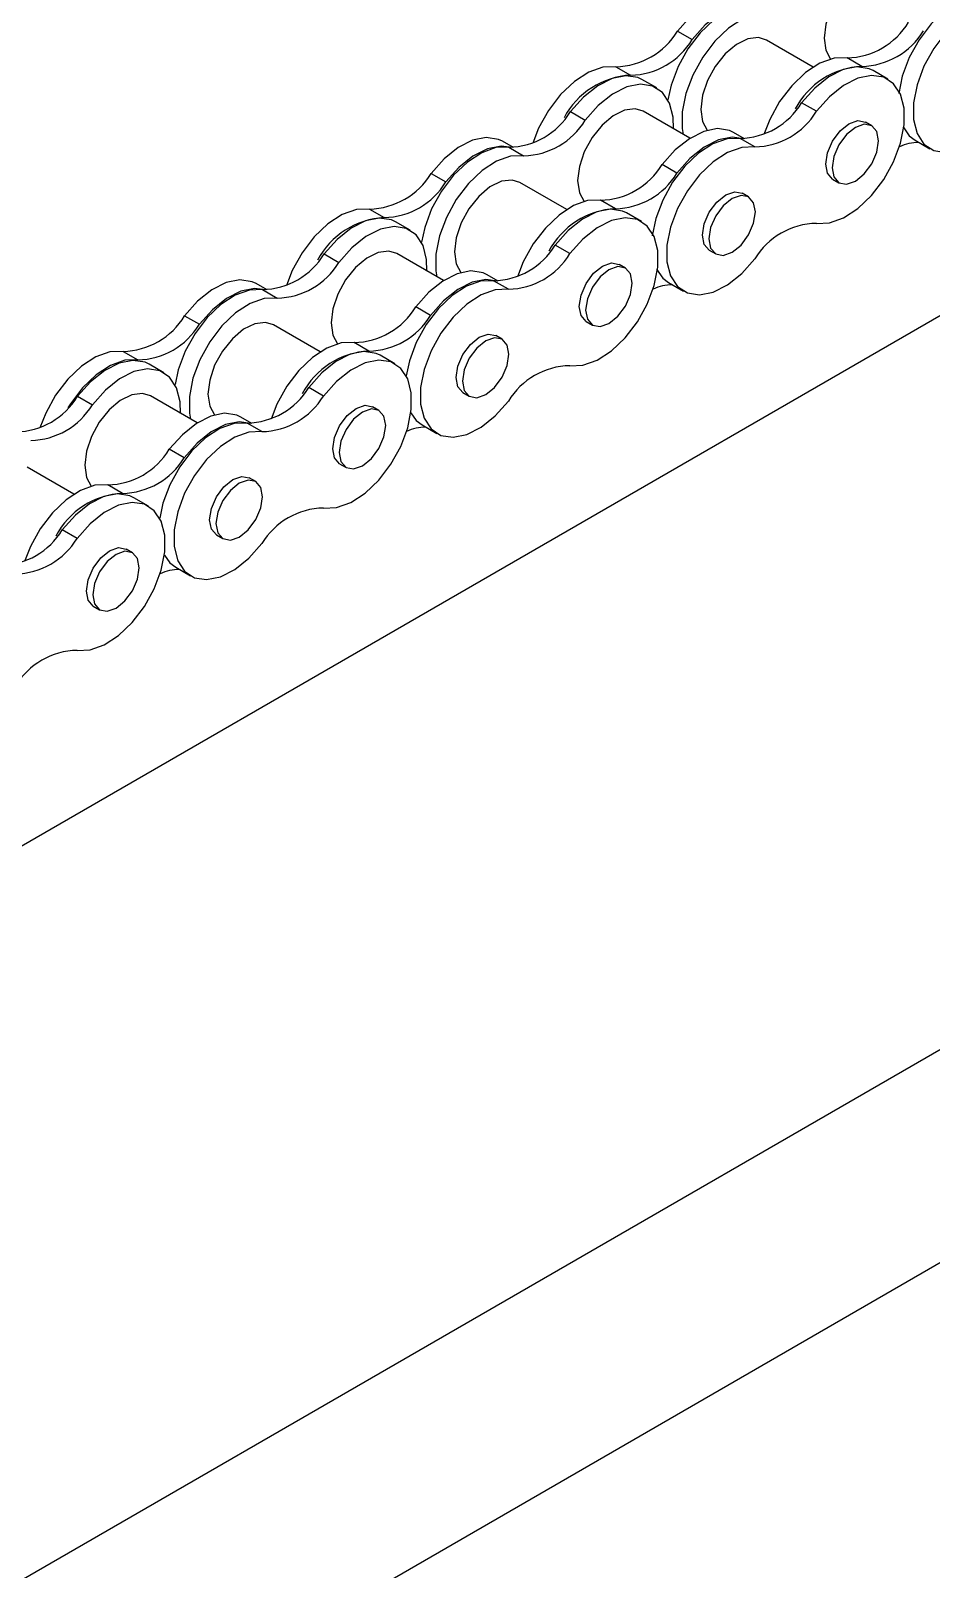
# Model space of a CAD drawing. Header units: metres. Extents: x 0 to 21025, y 0 to 14850.
# Drawn here: x 13654.2 to 13719.9, y 5556.1 to 5668.2 of the extents above; entities that cross this region are included whole.
import ezdxf

# ---------------------------------------------------------------- set-up
doc = ezdxf.new("R2010")
doc.units = ezdxf.units.M
doc.header["$LTSCALE"] = 25
doc.layers.add('SL4', color=4, linetype='Continuous')

msp = doc.modelspace()

# ---------------------------------------------------------------- linework, layer by layer
at = {"layer": 'SL4'}
for p, q in [((13090.289, 5283.649), (14027.187, 5824.509)), ((13136.586, 5256.922), (14073.485, 5797.782)), ((14080.22, 5786.117), (13143.322, 5245.256)), ((13701.365, 5668.174), (13702.44, 5667.554)), ((13711.254, 5665.55), (13707.847, 5667.517)), ((13714.794, 5665.606), (13713.72, 5666.226)), ((13696.875, 5665.582), (13697.95, 5664.961)), ((13716.691, 5664.674), (13715.617, 5665.295)), ((13699.847, 5664.03), (13698.772, 5664.65)), ((13711.487, 5662.331), (13710.412, 5662.951)), ((13693.567, 5662.307), (13694.642, 5661.687)), ((13702.274, 5660.366), (13698.867, 5662.333)), ((13715.527, 5661.28), (13715.061, 5661.549)), ((13706.254, 5660.331), (13705.454, 5660.793)), ((13706.996, 5659.739), (13705.922, 5660.359)), ((13718.677, 5660.225), (13719.752, 5659.604)), ((13689.409, 5659.687), (13688.609, 5660.149)), ((13689.077, 5659.715), (13690.152, 5659.095)), ((13701.324, 5657.829), (13700.249, 5658.45)), ((13683.405, 5657.806), (13684.479, 5657.185)), ((13693.293, 5655.182), (13689.886, 5657.148)), ((13712.663, 5657.395), (13713.129, 5657.126)), ((13696.834, 5655.237), (13695.759, 5655.858)), ((13706.547, 5656.096), (13706.081, 5656.365)), ((13678.914, 5655.214), (13679.989, 5654.593)), ((13698.731, 5654.306), (13697.656, 5654.926)), ((13681.886, 5653.662), (13680.811, 5654.282)), ((13693.526, 5651.963), (13692.451, 5652.583)), ((13675.607, 5651.939), (13676.681, 5651.318)), ((13684.313, 5649.997), (13680.906, 5651.964)), ((13703.683, 5652.21), (13704.148, 5651.942)), ((13688.293, 5649.963), (13687.494, 5650.425)), ((13697.566, 5650.912), (13697.101, 5651.181)), ((13671.448, 5649.319), (13670.649, 5649.78)), ((13671.116, 5649.347), (13672.191, 5648.726)), ((13689.036, 5649.371), (13687.961, 5649.991)), ((13700.717, 5649.856), (13701.792, 5649.236)), ((13683.364, 5647.461), (13682.289, 5648.081)), ((13665.444, 5647.437), (13666.519, 5646.817)), ((13675.333, 5644.813), (13671.926, 5646.78)), ((13694.702, 5647.026), (13695.168, 5646.757)), ((13688.586, 5645.728), (13688.12, 5645.996)), ((13660.954, 5644.845), (13662.029, 5644.225)), ((13678.873, 5644.869), (13677.799, 5645.489)), ((13680.77, 5643.937), (13679.696, 5644.558)), ((13663.926, 5643.293), (13662.851, 5643.914)), ((13657.646, 5641.571), (13658.721, 5640.95)), ((13666.353, 5639.629), (13662.946, 5641.596)), ((13675.566, 5641.594), (13674.491, 5642.215)), ((13685.722, 5641.842), (13686.188, 5641.573)), ((13670.333, 5639.595), (13669.533, 5640.056)), ((13679.606, 5640.543), (13679.14, 5640.812)), ((13671.075, 5639.002), (13670.001, 5639.623)), ((13682.756, 5639.488), (13683.831, 5638.868)), ((13665.403, 5637.093), (13664.328, 5637.713)), ((13676.742, 5636.658), (13677.208, 5636.389)), ((13657.372, 5634.445), (13653.965, 5636.412)), ((13670.626, 5635.359), (13670.16, 5635.628)), ((13660.913, 5634.5), (13659.838, 5635.121)), ((13662.81, 5633.569), (13661.735, 5634.189)), ((13657.605, 5631.226), (13656.53, 5631.846)), ((13667.762, 5631.474), (13668.227, 5631.205)), ((13661.645, 5630.175), (13661.18, 5630.444)), ((13664.796, 5629.12), (13665.871, 5628.499)), ((13658.781, 5626.289), (13659.247, 5626.021))]:
    msp.add_line(p, q, dxfattribs=at)
at = {"layer": 'SL4', "flags": 128}
for points in [[(13716.827, 5672.701), (13716.247, 5672.88), (13715.471, 5672.784), (13714.638, 5672.375), (13713.824, 5671.691), (13713.102, 5670.792), (13712.534, 5669.757), (13712.172, 5668.68), (13712.047, 5667.655)], [(13706.57, 5670.517), (13706.278, 5670.655), (13705.391, 5670.793), (13704.393, 5670.591), (13703.345, 5670.062), (13702.314, 5669.239), (13701.365, 5668.174)], [(13723.882, 5670.728), (13722.933, 5670.696), (13721.902, 5670.329), (13720.854, 5669.649), (13719.856, 5668.698), (13718.97, 5667.537), (13718.251, 5666.239), (13717.745, 5664.885), (13717.491, 5663.623)], [(13707.037, 5670.084), (13706.088, 5670.052), (13705.057, 5669.685), (13704.01, 5669.004), (13703.011, 5668.054), (13702.125, 5666.893), (13701.406, 5665.595), (13700.9, 5664.241), (13700.669, 5663.159)], [(13708.112, 5669.463), (13707.163, 5669.432), (13706.132, 5669.064), (13705.084, 5668.384), (13704.086, 5667.433), (13703.2, 5666.273), (13702.481, 5664.974), (13701.975, 5663.62), (13701.714, 5662.296), (13701.714, 5661.084), (13701.788, 5660.646)], [(13707.288, 5670.058), (13706.466, 5670.172), (13705.468, 5669.97), (13704.42, 5669.441), (13703.389, 5668.618), (13702.44, 5667.554)], [(13724.957, 5670.107), (13724.007, 5670.076), (13722.977, 5669.708), (13721.929, 5669.028), (13720.931, 5668.078), (13720.044, 5666.917), (13719.326, 5665.618), (13718.82, 5664.264), (13718.559, 5662.94), (13718.559, 5661.728), (13718.82, 5660.705), (13719.326, 5659.935), (13720.044, 5659.466), (13720.931, 5659.329), (13721.929, 5659.531), (13722.977, 5660.06), (13724.007, 5660.883), (13724.957, 5661.947)], [(13707.847, 5667.517), (13707.267, 5667.696), (13706.49, 5667.599), (13705.658, 5667.191), (13704.844, 5666.507), (13704.121, 5665.607), (13703.554, 5664.573), (13703.191, 5663.496), (13703.067, 5662.471)], [(13712.047, 5667.655), (13712.172, 5666.774), (13712.517, 5666.134)], [(13713.72, 5666.226), (13712.77, 5666.195), (13711.739, 5665.827), (13710.692, 5665.147), (13709.693, 5664.196), (13708.807, 5663.036), (13708.088, 5661.737), (13707.662, 5660.645)], [(13696.875, 5665.582), (13695.925, 5665.55), (13694.895, 5665.183), (13693.847, 5664.503), (13692.849, 5663.552), (13691.962, 5662.391), (13691.244, 5661.093), (13690.817, 5660.001)], [(13698.772, 5664.65), (13698.48, 5664.789), (13697.593, 5664.926), (13696.595, 5664.724), (13695.547, 5664.195), (13694.517, 5663.372), (13693.567, 5662.307)], [(13715.617, 5665.295), (13715.324, 5665.433), (13714.438, 5665.57), (13713.44, 5665.368), (13712.392, 5664.839), (13711.361, 5664.016), (13710.412, 5662.951)], [(13711.487, 5654.171), (13712.436, 5654.203), (13713.467, 5654.57), (13714.514, 5655.25), (13715.513, 5656.201), (13716.399, 5657.362), (13717.118, 5658.66), (13717.624, 5660.014), (13717.885, 5661.339), (13717.885, 5662.551), (13717.624, 5663.574), (13717.118, 5664.344), (13716.399, 5664.812), (13715.513, 5664.95), (13714.514, 5664.748), (13713.467, 5664.219), (13712.436, 5663.396), (13711.487, 5662.331)], [(13701.067, 5661.062), (13701.04, 5661.907), (13700.779, 5662.93), (13700.273, 5663.7), (13699.554, 5664.168), (13698.668, 5664.306), (13697.67, 5664.104), (13696.622, 5663.574), (13695.591, 5662.752), (13694.642, 5661.687)], [(13698.867, 5662.333), (13698.287, 5662.512), (13697.51, 5662.415), (13696.678, 5662.007), (13695.864, 5661.322), (13695.141, 5660.423), (13694.573, 5659.389), (13694.211, 5658.311), (13694.087, 5657.287)], [(13703.067, 5662.471), (13703.191, 5661.589), (13703.537, 5660.949)], [(13712.166, 5658.493), (13712.295, 5659.317), (13712.663, 5660.164), (13713.213, 5660.907), (13713.862, 5661.43), (13714.511, 5661.656), (13715.061, 5661.549)], [(13712.632, 5658.224), (13712.761, 5657.549), (13713.128, 5657.126), (13713.679, 5657.019), (13714.328, 5657.245), (13714.977, 5657.768), (13715.527, 5658.51), (13715.895, 5659.358), (13716.024, 5660.182), (13715.895, 5660.857), (13715.527, 5661.28), (13714.977, 5661.387), (13714.328, 5661.161), (13713.679, 5660.638), (13713.128, 5659.896), (13712.761, 5659.048), (13712.632, 5658.224)], [(13688.609, 5660.149), (13688.317, 5660.287), (13687.431, 5660.425), (13686.432, 5660.222), (13685.385, 5659.693), (13684.354, 5658.87), (13683.405, 5657.806)], [(13705.922, 5660.359), (13704.972, 5660.328), (13703.941, 5659.96), (13702.894, 5659.28), (13701.895, 5658.33), (13701.009, 5657.169), (13700.29, 5655.871), (13699.785, 5654.517), (13699.53, 5653.255)], [(13705.454, 5660.793), (13705.162, 5660.931), (13704.275, 5661.069), (13703.277, 5660.867), (13702.23, 5660.337), (13701.199, 5659.515), (13700.249, 5658.45)], [(13706.172, 5660.334), (13705.35, 5660.448), (13704.352, 5660.246), (13703.304, 5659.717), (13702.273, 5658.894), (13701.324, 5657.829)], [(13717.804, 5661.195), (13718.251, 5660.555), (13718.677, 5660.225)], [(13689.077, 5659.715), (13688.127, 5659.684), (13687.097, 5659.316), (13686.049, 5658.636), (13685.051, 5657.686), (13684.164, 5656.525), (13683.446, 5655.226), (13682.94, 5653.872), (13682.708, 5652.79)], [(13690.152, 5659.095), (13689.202, 5659.063), (13688.171, 5658.696), (13687.124, 5658.016), (13686.125, 5657.065), (13685.239, 5655.904), (13684.52, 5654.606), (13684.015, 5653.252), (13683.754, 5651.927), (13683.754, 5650.715), (13683.828, 5650.278)], [(13689.327, 5659.69), (13688.506, 5659.804), (13687.507, 5659.602), (13686.46, 5659.073), (13685.429, 5658.25), (13684.479, 5657.185)], [(13706.996, 5659.739), (13706.047, 5659.707), (13705.016, 5659.34), (13703.969, 5658.66), (13702.97, 5657.709), (13702.084, 5656.548), (13701.365, 5655.25), (13700.859, 5653.896), (13700.598, 5652.571), (13700.598, 5651.359), (13700.859, 5650.336), (13701.365, 5649.566), (13702.084, 5649.098), (13702.97, 5648.96), (13703.969, 5649.162), (13705.016, 5649.692), (13706.047, 5650.514), (13706.996, 5651.579)], [(13712.663, 5657.395), (13712.663, 5657.395), (13712.295, 5657.818), (13712.166, 5658.493)], [(13689.886, 5657.148), (13689.307, 5657.327), (13688.53, 5657.231), (13687.697, 5656.822), (13686.884, 5656.138), (13686.161, 5655.239), (13685.593, 5654.205), (13685.231, 5653.127), (13685.107, 5652.102)], [(13694.087, 5657.287), (13694.211, 5656.405), (13694.556, 5655.765)], [(13695.759, 5655.858), (13694.81, 5655.826), (13693.779, 5655.459), (13692.731, 5654.778), (13691.733, 5653.828), (13690.846, 5652.667), (13690.128, 5651.369), (13689.701, 5650.277)], [(13703.186, 5653.309), (13703.315, 5654.133), (13703.683, 5654.98), (13704.233, 5655.722), (13704.882, 5656.246), (13705.531, 5656.472), (13706.081, 5656.365)], [(13703.651, 5653.04), (13703.781, 5652.365), (13704.148, 5651.942), (13704.698, 5651.835), (13705.347, 5652.06), (13705.996, 5652.584), (13706.547, 5653.326), (13706.914, 5654.174), (13707.043, 5654.998), (13706.914, 5655.673), (13706.547, 5656.096), (13705.996, 5656.203), (13705.347, 5655.977), (13704.698, 5655.454), (13704.148, 5654.711), (13703.781, 5653.864), (13703.651, 5653.04)], [(13678.914, 5655.214), (13677.965, 5655.182), (13676.934, 5654.815), (13675.886, 5654.134), (13674.888, 5653.184), (13674.002, 5652.023), (13673.283, 5650.725), (13672.857, 5649.633)], [(13697.656, 5654.926), (13697.364, 5655.065), (13696.477, 5655.202), (13695.479, 5655), (13694.432, 5654.471), (13693.401, 5653.648), (13692.451, 5652.583)], [(13680.811, 5654.282), (13680.519, 5654.42), (13679.633, 5654.558), (13678.634, 5654.356), (13677.587, 5653.827), (13676.556, 5653.004), (13675.607, 5651.939)], [(13683.107, 5650.694), (13683.079, 5651.538), (13682.818, 5652.561), (13682.313, 5653.331), (13681.594, 5653.8), (13680.708, 5653.937), (13679.709, 5653.735), (13678.662, 5653.206), (13677.631, 5652.383), (13676.681, 5651.318)], [(13693.526, 5643.803), (13694.475, 5643.834), (13695.506, 5644.202), (13696.554, 5644.882), (13697.552, 5645.833), (13698.439, 5646.993), (13699.157, 5648.292), (13699.663, 5649.646), (13699.924, 5650.97), (13699.924, 5652.182), (13699.663, 5653.205), (13699.157, 5653.976), (13698.439, 5654.444), (13697.552, 5654.582), (13696.554, 5654.379), (13695.506, 5653.85), (13694.475, 5653.027), (13693.526, 5651.963)], [(13703.683, 5652.21), (13703.683, 5652.21), (13703.315, 5652.634), (13703.186, 5653.309)], [(13680.906, 5651.964), (13680.326, 5652.143), (13679.55, 5652.047), (13678.717, 5651.638), (13677.903, 5650.954), (13677.181, 5650.055), (13676.613, 5649.021), (13676.251, 5647.943), (13676.126, 5646.918)], [(13685.107, 5652.102), (13685.231, 5651.221), (13685.576, 5650.581)], [(13694.206, 5648.124), (13694.335, 5648.948), (13694.702, 5649.796), (13695.253, 5650.538), (13695.902, 5651.062), (13696.551, 5651.288), (13697.101, 5651.181)], [(13687.494, 5650.425), (13687.201, 5650.563), (13686.315, 5650.7), (13685.317, 5650.498), (13684.269, 5649.969), (13683.238, 5649.146), (13682.289, 5648.081)], [(13694.671, 5647.856), (13694.8, 5647.181), (13695.168, 5646.757), (13695.718, 5646.651), (13696.367, 5646.876), (13697.016, 5647.4), (13697.566, 5648.142), (13697.934, 5648.99), (13698.063, 5649.814), (13697.934, 5650.489), (13697.566, 5650.912), (13697.016, 5651.019), (13696.367, 5650.793), (13695.718, 5650.269), (13695.168, 5649.527), (13694.8, 5648.68), (13694.671, 5647.856)], [(13699.844, 5650.827), (13700.29, 5650.187), (13700.717, 5649.856)], [(13671.116, 5649.347), (13670.167, 5649.315), (13669.136, 5648.948), (13668.089, 5648.268), (13667.09, 5647.317), (13666.204, 5646.156), (13665.485, 5644.858), (13664.979, 5643.504), (13664.748, 5642.422)], [(13670.649, 5649.78), (13670.357, 5649.919), (13669.47, 5650.056), (13668.472, 5649.854), (13667.424, 5649.325), (13666.393, 5648.502), (13665.444, 5647.437)], [(13671.367, 5649.321), (13670.545, 5649.436), (13669.547, 5649.234), (13668.499, 5648.704), (13667.468, 5647.882), (13666.519, 5646.817)], [(13687.961, 5649.991), (13687.012, 5649.96), (13685.981, 5649.592), (13684.933, 5648.912), (13683.935, 5647.961), (13683.049, 5646.8), (13682.33, 5645.502), (13681.824, 5644.148), (13681.592, 5643.066)], [(13689.036, 5649.371), (13688.086, 5649.339), (13687.056, 5648.972), (13686.008, 5648.291), (13685.01, 5647.341), (13684.123, 5646.18), (13683.405, 5644.882), (13682.899, 5643.528), (13682.638, 5642.203), (13682.638, 5640.991), (13682.899, 5639.968), (13683.405, 5639.198), (13684.123, 5638.729), (13685.01, 5638.592), (13686.008, 5638.794), (13687.056, 5639.323), (13688.086, 5640.146), (13689.036, 5641.211)], [(13688.211, 5649.966), (13687.39, 5650.08), (13686.391, 5649.878), (13685.344, 5649.349), (13684.313, 5648.526), (13683.364, 5647.461)], [(13672.191, 5648.726), (13671.242, 5648.695), (13670.211, 5648.327), (13669.163, 5647.647), (13668.165, 5646.697), (13667.279, 5645.536), (13666.56, 5644.238), (13666.054, 5642.884), (13665.793, 5641.559), (13665.793, 5640.347), (13665.867, 5639.909)], [(13694.702, 5647.026), (13694.702, 5647.026), (13694.335, 5647.449), (13694.206, 5648.124)], [(13671.926, 5646.78), (13671.346, 5646.959), (13670.569, 5646.863), (13669.737, 5646.454), (13668.923, 5645.77), (13668.2, 5644.871), (13667.633, 5643.836), (13667.27, 5642.759), (13667.146, 5641.734)], [(13676.126, 5646.918), (13676.251, 5646.037), (13676.596, 5645.397)], [(13685.225, 5642.94), (13685.354, 5643.764), (13685.722, 5644.612), (13686.272, 5645.354), (13686.921, 5645.878), (13687.57, 5646.103), (13688.12, 5645.996)], [(13685.691, 5642.671), (13685.82, 5641.996), (13686.188, 5641.573), (13686.738, 5641.466), (13687.387, 5641.692), (13688.036, 5642.216), (13688.586, 5642.958), (13688.954, 5643.806), (13689.083, 5644.63), (13688.954, 5645.304), (13688.586, 5645.728), (13688.036, 5645.835), (13687.387, 5645.609), (13686.738, 5645.085), (13686.188, 5644.343), (13685.82, 5643.495), (13685.691, 5642.671)], [(13660.954, 5644.845), (13660.004, 5644.814), (13658.974, 5644.446), (13657.926, 5643.766), (13656.928, 5642.815), (13656.041, 5641.655), (13655.323, 5640.356), (13654.896, 5639.264)], [(13677.799, 5645.489), (13676.849, 5645.458), (13675.818, 5645.09), (13674.771, 5644.41), (13673.772, 5643.46), (13672.886, 5642.299), (13672.167, 5641.001), (13671.741, 5639.909)], [(13679.696, 5644.558), (13679.403, 5644.696), (13678.517, 5644.834), (13677.519, 5644.631), (13676.471, 5644.102), (13675.44, 5643.279), (13674.491, 5642.215)], [(13662.029, 5644.225), (13661.079, 5644.193), (13660.048, 5643.826), (13659.001, 5643.145), (13658.002, 5642.195), (13657.116, 5641.034), (13656.929, 5640.736)], [(13662.851, 5643.914), (13662.559, 5644.052), (13661.672, 5644.189), (13660.674, 5643.987), (13659.626, 5643.458), (13658.595, 5642.635), (13657.646, 5641.571)], [(13665.146, 5640.326), (13665.119, 5641.17), (13664.858, 5642.193), (13664.352, 5642.963), (13663.633, 5643.432), (13662.747, 5643.569), (13661.749, 5643.367), (13660.701, 5642.838), (13659.67, 5642.015), (13658.721, 5640.95)], [(13675.566, 5633.434), (13676.515, 5633.466), (13677.546, 5633.833), (13678.593, 5634.514), (13679.592, 5635.464), (13680.478, 5636.625), (13681.197, 5637.923), (13681.703, 5639.277), (13681.964, 5640.602), (13681.964, 5641.814), (13681.703, 5642.837), (13681.197, 5643.607), (13680.478, 5644.076), (13679.592, 5644.213), (13678.593, 5644.011), (13677.546, 5643.482), (13676.515, 5642.659), (13675.566, 5641.594)], [(13685.722, 5641.842), (13685.722, 5641.842), (13685.354, 5642.265), (13685.225, 5642.94)], [(13662.946, 5641.596), (13662.366, 5641.775), (13661.589, 5641.678), (13660.757, 5641.27), (13659.943, 5640.586), (13659.22, 5639.686), (13658.652, 5638.652), (13658.29, 5637.575), (13658.166, 5636.55)], [(13667.146, 5641.734), (13667.27, 5640.853), (13667.616, 5640.213)], [(13669.533, 5640.056), (13669.241, 5640.194), (13668.354, 5640.332), (13667.356, 5640.13), (13666.309, 5639.601), (13665.278, 5638.778), (13664.328, 5637.713)], [(13676.245, 5637.756), (13676.374, 5638.58), (13676.742, 5639.428), (13677.292, 5640.17), (13677.941, 5640.694), (13678.59, 5640.919), (13679.14, 5640.812)], [(13676.711, 5637.487), (13676.84, 5636.812), (13677.207, 5636.389), (13677.758, 5636.282), (13678.407, 5636.508), (13679.056, 5637.032), (13679.606, 5637.774), (13679.974, 5638.621), (13680.103, 5639.445), (13679.974, 5640.12), (13679.606, 5640.543), (13679.056, 5640.65), (13678.407, 5640.425), (13677.758, 5639.901), (13677.207, 5639.159), (13676.84, 5638.311), (13676.711, 5637.487)], [(13681.934, 5640.359), (13682.33, 5639.818), (13682.756, 5639.488)], [(13670.001, 5639.623), (13669.051, 5639.591), (13668.02, 5639.224), (13666.973, 5638.543), (13665.974, 5637.593), (13665.088, 5636.432), (13664.369, 5635.134), (13663.864, 5633.78), (13663.632, 5632.698)], [(13671.075, 5639.002), (13670.126, 5638.971), (13669.095, 5638.603), (13668.048, 5637.923), (13667.049, 5636.972), (13666.163, 5635.812), (13665.444, 5634.513), (13664.938, 5633.159), (13664.677, 5631.835), (13664.677, 5630.623), (13664.938, 5629.599), (13665.444, 5628.829), (13666.163, 5628.361), (13667.049, 5628.223), (13668.048, 5628.426), (13669.095, 5628.955), (13670.126, 5629.778), (13671.075, 5630.842)], [(13670.251, 5639.597), (13669.429, 5639.711), (13668.431, 5639.509), (13667.383, 5638.98), (13666.352, 5638.157), (13665.403, 5637.093)], [(13676.742, 5636.658), (13676.742, 5636.658), (13676.374, 5637.081), (13676.245, 5637.756)], [(13658.166, 5636.55), (13658.29, 5635.668), (13658.635, 5635.028)], [(13667.265, 5632.572), (13667.394, 5633.396), (13667.762, 5634.243), (13668.312, 5634.986), (13668.961, 5635.509), (13669.61, 5635.735), (13670.16, 5635.628)], [(13659.838, 5635.121), (13658.889, 5635.089), (13657.858, 5634.722), (13656.81, 5634.042), (13655.812, 5633.091), (13654.925, 5631.93), (13654.207, 5630.632), (13653.78, 5629.54)], [(13661.735, 5634.189), (13661.443, 5634.328), (13660.556, 5634.465), (13659.558, 5634.263), (13658.511, 5633.734), (13657.48, 5632.911), (13656.53, 5631.846)], [(13667.73, 5632.303), (13667.86, 5631.628), (13668.227, 5631.205), (13668.777, 5631.098), (13669.426, 5631.324), (13670.075, 5631.847), (13670.626, 5632.59), (13670.993, 5633.437), (13671.122, 5634.261), (13670.993, 5634.936), (13670.626, 5635.359), (13670.075, 5635.466), (13669.426, 5635.241), (13668.777, 5634.717), (13668.227, 5633.975), (13667.86, 5633.127), (13667.73, 5632.303)], [(13657.605, 5623.066), (13658.554, 5623.098), (13659.585, 5623.465), (13660.633, 5624.145), (13661.631, 5625.096), (13662.518, 5626.257), (13663.236, 5627.555), (13663.742, 5628.909), (13664.003, 5630.233), (13664.003, 5631.446), (13663.742, 5632.469), (13663.236, 5633.239), (13662.518, 5633.707), (13661.631, 5633.845), (13660.633, 5633.643), (13659.585, 5633.113), (13658.554, 5632.291), (13657.605, 5631.226)], [(13667.762, 5631.474), (13667.762, 5631.474), (13667.394, 5631.897), (13667.265, 5632.572)], [(13658.285, 5627.388), (13658.414, 5628.212), (13658.781, 5629.059), (13659.332, 5629.801), (13659.981, 5630.325), (13660.63, 5630.551), (13661.18, 5630.444)], [(13658.75, 5627.119), (13658.879, 5626.444), (13659.247, 5626.021), (13659.797, 5625.914), (13660.446, 5626.139), (13661.095, 5626.663), (13661.645, 5627.405), (13662.013, 5628.253), (13662.142, 5629.077), (13662.013, 5629.752), (13661.645, 5630.175), (13661.095, 5630.282), (13660.446, 5630.056), (13659.797, 5629.533), (13659.247, 5628.79), (13658.879, 5627.943), (13658.75, 5627.119)], [(13663.974, 5629.991), (13664.369, 5629.45), (13664.796, 5629.12)], [(13658.781, 5626.289), (13658.781, 5626.29), (13658.414, 5626.713), (13658.285, 5627.388)]]:
    msp.add_lwpolyline(points, dxfattribs=at)
at = {"layer": 'SL4'}
for centre, radius, start, end in [((13696.765, 5670.957), 5.376, 271.17027, 328.82435), ((13713.61, 5671.601), 5.376, 271.17027, 328.82435), ((13714.685, 5670.981), 5.376, 271.17027, 328.82435), ((13697.84, 5670.337), 5.376, 271.17027, 328.82435), ((13698.267, 5659.115), 5.855, 93.11014, 152.07323), ((13715.112, 5659.759), 5.855, 93.11014, 152.07323), ((13705.812, 5665.735), 5.376, 271.17027, 328.82435), ((13688.967, 5665.09), 5.376, 271.17027, 328.82435), ((13690.042, 5664.47), 5.376, 271.17027, 328.82435), ((13706.887, 5665.114), 5.376, 271.17027, 328.82435), ((13718.982, 5656.62), 3.446, 90.4844, 114.65224), ((13695.649, 5661.233), 5.376, 271.17027, 328.82435), ((13678.805, 5660.589), 5.376, 271.17027, 328.82435), ((13679.879, 5659.968), 5.376, 271.17027, 328.82435), ((13696.724, 5660.612), 5.376, 271.17027, 328.82435), ((13680.307, 5648.746), 5.855, 93.11014, 152.07323), ((13697.152, 5649.391), 5.855, 93.11014, 152.07323), ((13711.596, 5648.796), 5.376, 91.17027, 148.82435), ((13687.851, 5655.366), 5.376, 271.17027, 328.82435), ((13671.007, 5654.722), 5.376, 271.17027, 328.82435), ((13672.081, 5654.102), 5.376, 271.17027, 328.82435), ((13688.926, 5654.746), 5.376, 271.17027, 328.82435), ((13701.021, 5646.251), 3.446, 90.48433, 114.65097), ((13677.689, 5650.865), 5.376, 271.17027, 328.82435), ((13660.844, 5650.22), 5.376, 271.17027, 328.82435), ((13661.919, 5649.6), 5.376, 271.17027, 328.82435), ((13678.764, 5650.244), 5.376, 271.17027, 328.82435), ((13679.191, 5639.022), 5.855, 93.11014, 152.07323), ((13693.636, 5638.428), 5.376, 91.17027, 148.82435), ((13653.046, 5644.354), 5.376, 271.17027, 328.82435), ((13669.891, 5644.998), 5.376, 271.17027, 328.82435), ((13670.966, 5644.377), 5.376, 271.17027, 328.82435), ((13654.121, 5643.733), 5.376, 271.17027, 328.82435), ((13683.061, 5635.883), 3.446, 90.48436, 114.6516), ((13659.728, 5640.496), 5.376, 271.17027, 328.82435), ((13660.803, 5639.876), 5.376, 271.17027, 328.82435), ((13661.231, 5628.654), 5.855, 93.11014, 152.07323), ((13675.675, 5628.059), 5.376, 91.17027, 148.82435), ((13651.93, 5634.629), 5.376, 271.17027, 328.82435), ((13653.005, 5634.009), 5.376, 271.17027, 328.82435), ((13665.1, 5625.514), 3.446, 90.4844, 114.65223), ((13657.715, 5617.691), 5.376, 91.17027, 148.82435)]:
    msp.add_arc(centre, radius, start, end, dxfattribs=at)

doc.saveas('drawing.dxf')
